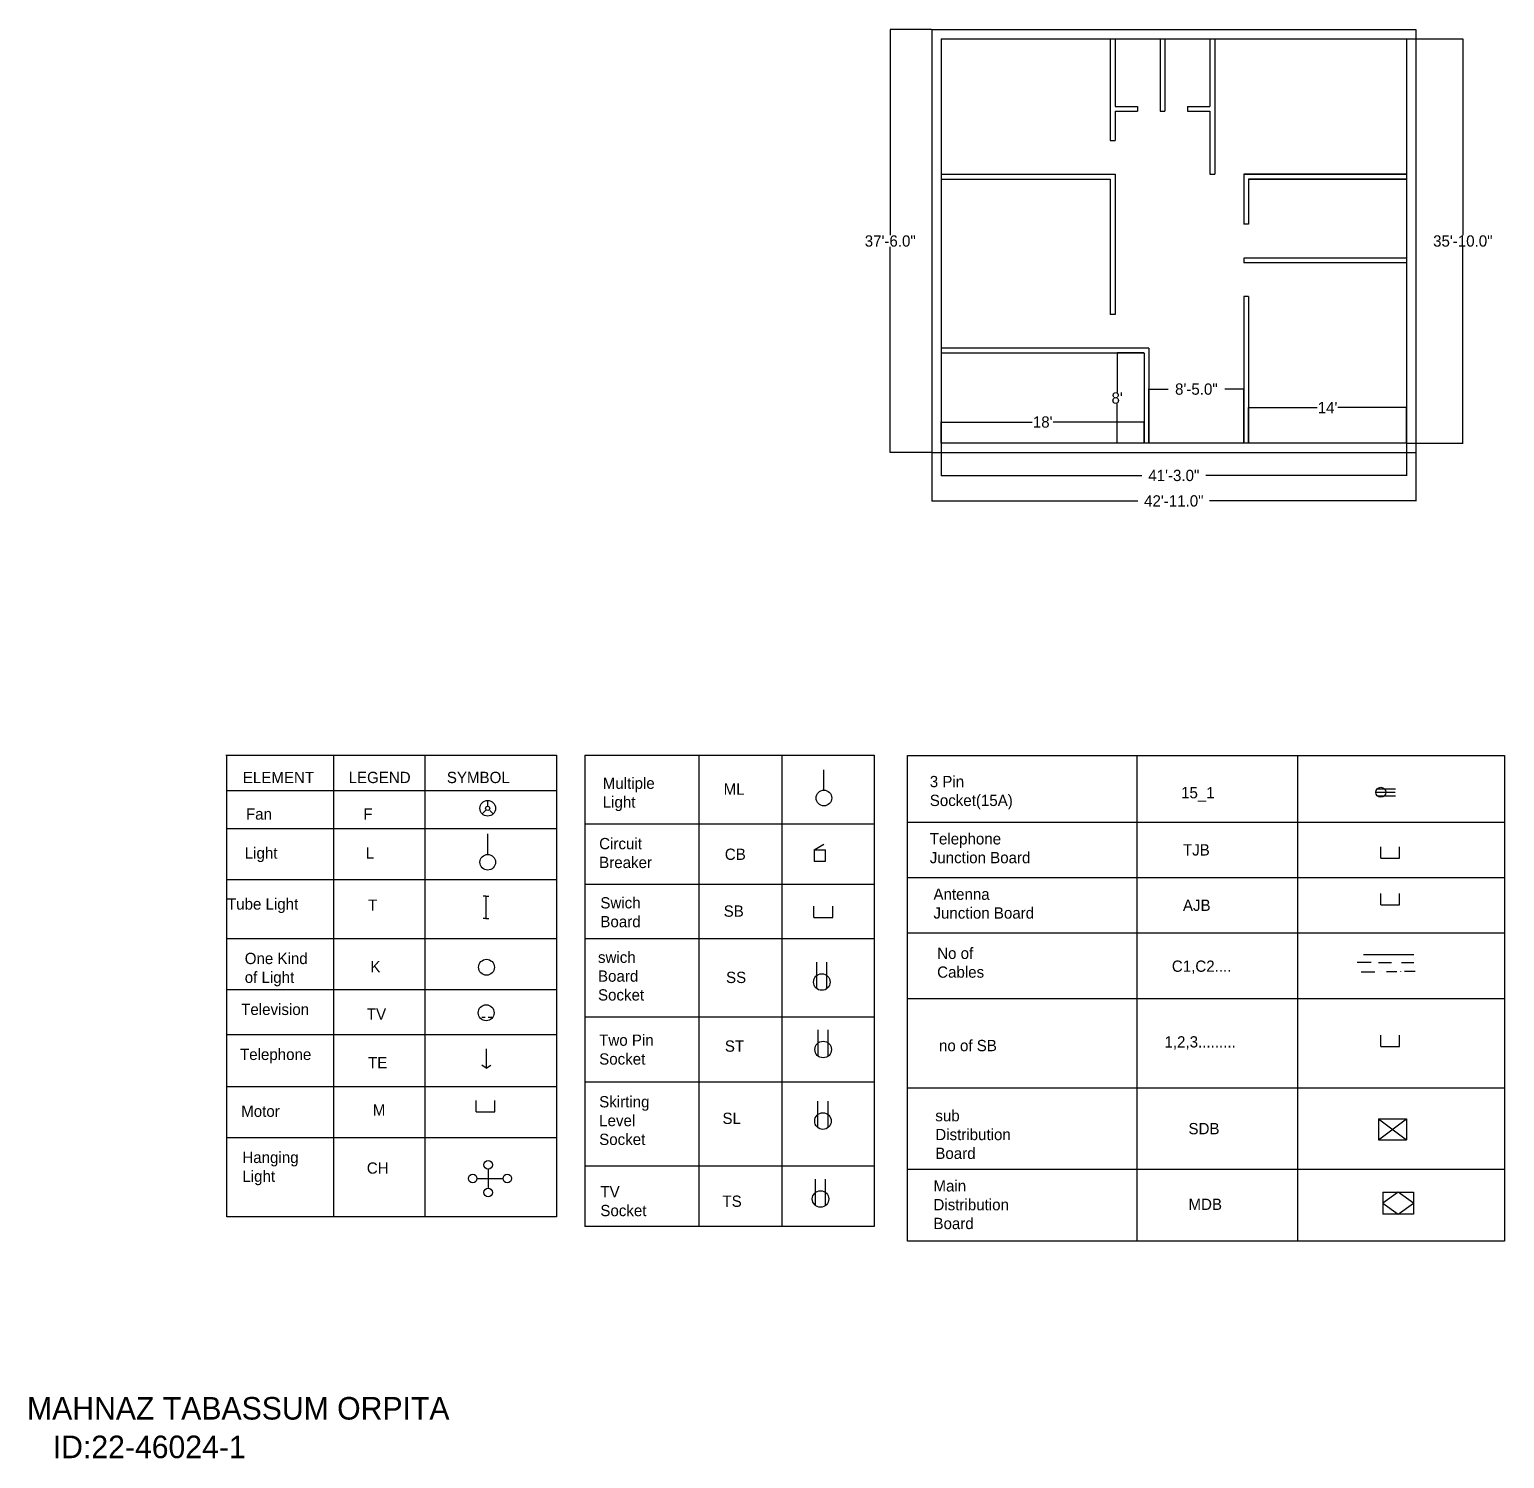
# Model space of a CAD drawing. Header units: inches. Extents: x -1719 to 837, y 4619 to 6138.
# Drawn here: x -1719 to -150, y 4619 to 6138 of the extents above; entities that cross this region are included whole.
import ezdxf

# ---------------------------------------------------------------- set-up
doc = ezdxf.new("R2010")
doc.units = ezdxf.units.IN
doc.header["$MEASUREMENT"] = 0
doc.dimstyles.get("Standard").update_dxf_attribs({"dimtxt": 12, "dimasz": 0.18, "dimexe": 0.18, "dimexo": 0.0625, "dimgap": 0.09, "dimtad": 0, "dimtih": 1, "dimtoh": 1, "dimdec": 1, "dimzin": 0, "dimdsep": 46, "dimlunit": 3, "dimtxsty": 'Standard', "dimcen": 0.09, "dimadec": 0, "dimazin": 0, "dimtfac": 1, "dimtdec": 1, "dimtofl": 0, "dimtmove": 0, "dimatfit": 3, "dimfxl": 1, "dimtolj": 1, "dimtzin": 0, "dimarcsym": 0})

# ---------------------------------------------------------------- blocks, each defined once
blk = doc.blocks.new('*D5')
at = {"color": 0, "lineweight": -2}
for p, q in [((-749.3, 5698.2), (-749.3, 5663.8)), ((-254.3, 5698.2), (-254.3, 5663.8)), ((-749.1, 5664), (-535.9, 5664)), ((-254.5, 5664), (-467.7, 5664))]:
    blk.add_line(p, q, dxfattribs=at)
at = {"color": 0}
for points in [[(-749.1, 5664), (-749.1, 5664), (-749.3, 5664)], [(-254.5, 5664), (-254.5, 5664), (-254.3, 5664)]]:
    blk.add_solid(points, dxfattribs=at)
at = {"layer": 'Defpoints', "color": 0}
for p in [(-749.3, 5698.3), (-254.3, 5698.3), (-254.3, 5664)]:
    blk.add_point(p, dxfattribs=at)
at = {"color": 0, "insert": (-501.8, 5664), "char_height": 12, "attachment_point": 5}
blk.add_mtext('\\A1;41\'-3.0"', dxfattribs=at)
blk = doc.blocks.new('*D6')
at = {"color": 0, "lineweight": -2}
for p, q in [((-759.3, 5688.2), (-759.3, 5636.8)), ((-244.3, 5688.2), (-244.3, 5636.8)), ((-759.2, 5636.9), (-539.9, 5636.9)), ((-244.5, 5636.9), (-463.7, 5636.9))]:
    blk.add_line(p, q, dxfattribs=at)
at = {"color": 0}
for points in [[(-759.2, 5637), (-759.2, 5636.9), (-759.3, 5636.9)], [(-244.5, 5637), (-244.5, 5636.9), (-244.3, 5636.9)]]:
    blk.add_solid(points, dxfattribs=at)
at = {"layer": 'Defpoints', "color": 0}
for p in [(-759.3, 5688.3), (-244.3, 5688.3), (-244.3, 5636.9)]:
    blk.add_point(p, dxfattribs=at)
at = {"color": 0, "insert": (-501.8, 5636.9), "char_height": 12, "attachment_point": 5}
blk.add_mtext('\\A1;42\'-11.0"', dxfattribs=at)
blk = doc.blocks.new('*D7')
at = {"color": 0, "lineweight": -2}
for p, q in [((-749.3, 5698.3), (-749.3, 5721)), ((-749.2, 5720.8), (-652.4, 5720.8)), ((-533.5, 5720.8), (-630.2, 5720.8)), ((-533.3, 5698.3), (-533.3, 5721))]:
    blk.add_line(p, q, dxfattribs=at)
at = {"color": 0}
for points in [[(-749.2, 5720.9), (-749.2, 5720.8), (-749.3, 5720.8)], [(-533.5, 5720.9), (-533.5, 5720.8), (-533.3, 5720.8)]]:
    blk.add_solid(points, dxfattribs=at)
at = {"layer": 'Defpoints', "color": 0}
for p in [(-533.3, 5720.8), (-749.3, 5698.3), (-533.3, 5698.3)]:
    blk.add_point(p, dxfattribs=at)
at = {"color": 0, "insert": (-641.3, 5720.8), "char_height": 12, "attachment_point": 5}
blk.add_mtext("\\A1;18'", dxfattribs=at)
blk = doc.blocks.new('*D8')
at = {"color": 0, "lineweight": -2}
for p, q in [((-533.4, 5794.3), (-562.2, 5794.3)), ((-562.1, 5794.1), (-562.1, 5752.4)), ((-562.1, 5698.4), (-562.1, 5740.2)), ((-533.4, 5698.3), (-562.2, 5698.3))]:
    blk.add_line(p, q, dxfattribs=at)
at = {"color": 0}
for points in [[(-562.1, 5794.1), (-562, 5794.1), (-562.1, 5794.3)], [(-562.1, 5698.4), (-562, 5698.4), (-562.1, 5698.3)]]:
    blk.add_solid(points, dxfattribs=at)
at = {"layer": 'Defpoints', "color": 0}
for p in [(-562.1, 5794.3), (-533.3, 5794.3), (-533.3, 5698.3)]:
    blk.add_point(p, dxfattribs=at)
at = {"color": 0, "insert": (-562.1, 5746.3), "char_height": 12, "attachment_point": 5}
blk.add_mtext("\\A1;8'", dxfattribs=at)
blk = doc.blocks.new('*D9')
at = {"color": 0, "lineweight": -2}
for p, q in [((-528.3, 5698.3), (-528.3, 5756)), ((-528.2, 5755.8), (-507.9, 5755.8)), ((-427.5, 5755.8), (-447.7, 5755.8)), ((-427.3, 5698.3), (-427.3, 5756))]:
    blk.add_line(p, q, dxfattribs=at)
at = {"color": 0}
for points in [[(-528.2, 5755.9), (-528.2, 5755.8), (-528.3, 5755.8)], [(-427.5, 5755.9), (-427.5, 5755.8), (-427.3, 5755.8)]]:
    blk.add_solid(points, dxfattribs=at)
at = {"layer": 'Defpoints', "color": 0}
for p in [(-427.3, 5755.8), (-528.3, 5698.3), (-427.3, 5698.3)]:
    blk.add_point(p, dxfattribs=at)
at = {"color": 0, "insert": (-477.8, 5755.8), "char_height": 12, "attachment_point": 5}
blk.add_mtext('\\A1;8\'-5.0"', dxfattribs=at)
blk = doc.blocks.new('*D10')
at = {"color": 0, "lineweight": -2}
for p, q in [((-422.3, 5698.3), (-422.3, 5736.4)), ((-422.2, 5736.2), (-349.4, 5736.2)), ((-254.5, 5736.2), (-327.2, 5736.2)), ((-254.3, 5698.3), (-254.3, 5736.4))]:
    blk.add_line(p, q, dxfattribs=at)
at = {"color": 0}
for points in [[(-422.2, 5736.3), (-422.2, 5736.2), (-422.3, 5736.2)], [(-254.5, 5736.3), (-254.5, 5736.2), (-254.3, 5736.2)]]:
    blk.add_solid(points, dxfattribs=at)
at = {"layer": 'Defpoints', "color": 0}
for p in [(-254.3, 5736.2), (-422.3, 5698.3), (-254.3, 5698.3)]:
    blk.add_point(p, dxfattribs=at)
at = {"color": 0, "insert": (-338.3, 5736.2), "char_height": 12, "attachment_point": 5}
blk.add_mtext("\\A1;14'", dxfattribs=at)
blk = doc.blocks.new('*D28')
at = {"color": 0, "lineweight": -2}
for p, q in [((-759.4, 6138.3), (-803.6, 6138.3)), ((-803.4, 6138.1), (-803.4, 5919.4)), ((-803.4, 5688.4), (-803.4, 5907.2)), ((-759.4, 5688.3), (-803.6, 5688.3))]:
    blk.add_line(p, q, dxfattribs=at)
at = {"color": 0}
for points in [[(-803.4, 6138.1), (-803.3, 6138.1), (-803.4, 6138.3)], [(-803.4, 5688.4), (-803.3, 5688.4), (-803.4, 5688.3)]]:
    blk.add_solid(points, dxfattribs=at)
at = {"layer": 'Defpoints', "color": 0}
for p in [(-759.3, 6138.3), (-803.4, 5688.3), (-759.3, 5688.3)]:
    blk.add_point(p, dxfattribs=at)
at = {"color": 0, "insert": (-803.4, 5913.3), "char_height": 12, "attachment_point": 5}
blk.add_mtext('\\A1;37\'-6.0"', dxfattribs=at)
blk = doc.blocks.new('*D29')
at = {"color": 0, "lineweight": -2}
for p, q in [((-254.3, 6128.3), (-194.2, 6128.3)), ((-194.4, 6128.1), (-194.4, 5919.4)), ((-194.4, 5698.4), (-194.4, 5907.2)), ((-254.2, 5698.3), (-194.2, 5698.3))]:
    blk.add_line(p, q, dxfattribs=at)
at = {"color": 0}
for points in [[(-194.5, 6128.1), (-194.4, 6128.1), (-194.4, 6128.3)], [(-194.5, 5698.4), (-194.4, 5698.4), (-194.4, 5698.3)]]:
    blk.add_solid(points, dxfattribs=at)
at = {"layer": 'Defpoints', "color": 0}
for p in [(-254.3, 6128.3), (-254.3, 5698.3), (-194.4, 5698.3)]:
    blk.add_point(p, dxfattribs=at)
at = {"color": 0, "insert": (-194.4, 5913.3), "char_height": 12, "attachment_point": 5}
blk.add_mtext('\\A1;35\'-10.0"', dxfattribs=at)

msp = doc.modelspace()

# ---------------------------------------------------------------- linework, layer by layer
for p, q in [((-759.34, 6138.26), (-759.34, 5688.26)), ((-759.34, 6138.26), (-244.34, 6138.26)), ((-244.34, 6138.26), (-244.34, 5688.26)), ((-749.34, 6128.26), (-749.34, 5698.26)), ((-749.34, 6128.26), (-254.34, 6128.26)), ((-569.34, 6128.26), (-569.34, 6020.26)), ((-564.34, 6128.26), (-564.34, 6056.26)), ((-516.34, 6128.26), (-516.34, 6051.26)), ((-511.34, 6128.26), (-511.34, 6051.26)), ((-463.34, 6128.26), (-463.34, 6056.26)), ((-458.34, 6128.26), (-458.34, 5984.26)), ((-254.34, 6128.26), (-254.34, 5698.26)), ((-564.34, 6056.26), (-540.34, 6056.26)), ((-540.34, 6056.26), (-540.34, 6051.26)), ((-487.34, 6056.26), (-487.34, 6051.26)), ((-487.34, 6056.26), (-463.34, 6056.26)), ((-564.34, 6051.26), (-564.34, 6020.26)), ((-564.34, 6051.26), (-540.34, 6051.26)), ((-516.34, 6051.26), (-511.34, 6051.26)), ((-487.34, 6051.26), (-463.34, 6051.26)), ((-463.34, 6051.26), (-463.34, 5984.26)), ((-569.34, 6020.26), (-564.34, 6020.26)), ((-749.34, 5984.26), (-569.34, 5984.26)), ((-749.34, 5979.26), (-569.34, 5979.26)), ((-569.34, 5984.26), (-564.34, 5984.26)), ((-569.34, 5979.26), (-569.34, 5835.26)), ((-564.34, 5984.26), (-564.34, 5835.26)), ((-463.34, 5984.26), (-458.34, 5984.26)), ((-427.34, 5984.26), (-427.34, 5931.26)), ((-254.28, 5984.26), (-427.34, 5984.26)), ((-427.34, 5984.26), (-254.34, 5984.26)), ((-422.34, 5979.26), (-422.34, 5931.26)), ((-254.28, 5979.26), (-422.34, 5979.26)), ((-422.34, 5979.26), (-254.34, 5979.26)), ((-422.34, 5931.26), (-427.34, 5931.26)), ((-254.28, 5931.26), (-254.34, 5931.26)), ((-427.34, 5895.26), (-427.34, 5890.26)), ((-254.28, 5895.26), (-427.34, 5895.26)), ((-422.34, 5890.26), (-427.34, 5890.26)), ((-254.28, 5890.26), (-422.34, 5890.26)), ((-427.34, 5854.26), (-427.34, 5698.26)), ((-422.34, 5854.26), (-427.34, 5854.26)), ((-422.34, 5854.26), (-422.34, 5698.26)), ((-254.28, 5854.26), (-254.34, 5854.26)), ((-564.34, 5835.26), (-569.34, 5835.26)), ((-528.34, 5799.26), (-749.28, 5799.26)), ((-533.34, 5794.26), (-749.28, 5794.26)), ((-533.34, 5794.26), (-533.34, 5698.26)), ((-528.34, 5799.26), (-528.34, 5698.26)), ((-254.28, 5799.26), (-254.34, 5799.26)), ((-254.28, 5794.26), (-254.34, 5794.26)), ((-254.28, 5698.26), (-749.28, 5698.26)), ((-244.34, 5688.26), (-759.34, 5688.26)), ((-1510.15, 5366.74), (-1158.38, 5366.74)), ((-1508.89, 4875.66), (-1508.89, 5366.74)), ((-1395.42, 5366.74), (-1395.42, 4875.66)), ((-1298.33, 5366.74), (-1298.33, 4875.66)), ((-1158.38, 5366.74), (-1158.38, 4875.66)), ((-1128.12, 5366.74), (-820.47, 5366.74)), ((-1128.12, 5366.74), (-1128.12, 4865.59)), ((-1007.08, 5366.74), (-1007.08, 4865.59)), ((-918.82, 5366.74), (-918.82, 4865.59)), ((-820.47, 5366.74), (-820.47, 4865.59)), ((-784.95, 5366.13), (-150.08, 5366.13)), ((-784.95, 4849.87), (-784.95, 5366.13)), ((-541.22, 5366.13), (-541.22, 4849.87)), ((-370.22, 5366.13), (-370.22, 4849.87)), ((-150.08, 5366.13), (-150.08, 4849.87)), ((-873.96, 5329.4), (-873.96, 5351.16)), ((-1508.89, 5328.96), (-1158.38, 5328.96)), ((-1231.58, 5312.33), (-1231.58, 5318.49)), ((-286.93, 5327.14), (-266.2, 5327.14)), ((-285.47, 5330.8), (-266.05, 5330.8)), ((-285.23, 5323.25), (-265.92, 5323.25)), ((-1233.78, 5307.94), (-1237.49, 5304.23)), ((-1237.29, 5304.03), (-1237.29, 5304.03)), ((-1233.78, 5307.94), (-1233.13, 5308.58)), ((-1229.39, 5307.94), (-1225.67, 5304.23)), ((-1508.89, 5288.67), (-1158.38, 5288.67)), ((-1128.12, 5293.7), (-820.47, 5293.7)), ((-784.95, 5295.46), (-150.08, 5295.46)), ((-1231.54, 5261.12), (-1231.54, 5282.88)), ((-884.18, 5266.03), (-874.1, 5271.86)), ((-884.18, 5266.03), (-872.18, 5266.03)), ((-884.18, 5266.03), (-884.18, 5254.03)), ((-872.18, 5254.03), (-872.18, 5266.03)), ((-281.72, 5257.12), (-281.72, 5269.12)), ((-281.72, 5257.12), (-261.78, 5257.12)), ((-261.78, 5257.12), (-261.78, 5269.12)), ((-261.78, 5257.12), (-261.78, 5257.12)), ((-261.78, 5257.12), (-261.78, 5257.12)), ((-884.18, 5254.03), (-872.18, 5254.03)), ((-1508.89, 5234.52), (-1158.38, 5234.52)), ((-1128.12, 5229.49), (-820.47, 5229.49)), ((-784.95, 5236.57), (-150.08, 5236.57)), ((-268.65, 5236.57), (-268.65, 5236.57)), ((-268.65, 5236.57), (-268.65, 5236.57)), ((-268.65, 5236.57), (-268.65, 5236.57)), ((-268.65, 5236.57), (-268.65, 5236.57)), ((-1233.51, 5216.84), (-1236.51, 5216.84)), ((-1233.51, 5216.84), (-1233.51, 5192.84)), ((-1233.51, 5216.84), (-1230.51, 5216.84)), ((-281.72, 5207.62), (-281.72, 5219.62)), ((-261.78, 5207.62), (-261.78, 5219.62)), ((-884.55, 5194.16), (-884.55, 5206.16)), ((-884.55, 5194.16), (-864.61, 5194.16)), ((-864.61, 5194.16), (-864.61, 5206.16)), ((-864.61, 5194.16), (-864.61, 5194.16)), ((-864.61, 5194.16), (-864.61, 5194.16)), ((-281.72, 5207.62), (-261.78, 5207.62)), ((-261.78, 5207.62), (-261.78, 5207.62)), ((-261.78, 5207.62), (-261.78, 5207.62)), ((-1233.51, 5192.84), (-1236.51, 5192.84)), ((-1233.51, 5192.84), (-1230.51, 5192.84)), ((-784.95, 5177.69), (-150.08, 5177.69)), ((-268.65, 5177.69), (-268.65, 5177.69)), ((-268.65, 5177.69), (-268.65, 5177.69)), ((-1508.89, 5171.56), (-1158.38, 5171.56)), ((-1128.12, 5171.56), (-820.47, 5171.56)), ((-881.63, 5118.44), (-881.63, 5146.47)), ((-870.82, 5118.39), (-870.82, 5146.47)), ((-292.03, 5146.11), (-306.95, 5146.11)), ((-300.08, 5154.67), (-246.63, 5154.67)), ((-284.08, 5146.11), (-284.08, 5146.11)), ((-284.08, 5146.11), (-270.15, 5146.11)), ((-259.71, 5146.11), (-246.63, 5146.11)), ((-302.48, 5136.18), (-288.06, 5136.18)), ((-281.59, 5136.18), (-281.59, 5136.18)), ((-275.6, 5136.6), (-264.61, 5136.6)), ((-260.7, 5136.84), (-260.7, 5136.6)), ((-256.3, 5137.09), (-245.07, 5137.09)), ((-1508.89, 5117.42), (-1158.38, 5117.42)), ((-784.95, 5108), (-150.08, 5108)), ((-1237.8, 5088.13), (-1234.19, 5088.13)), ((-1231.19, 5088.13), (-1227.05, 5088.13)), ((-1128.12, 5088.46), (-820.47, 5088.46)), ((-1508.89, 5069.57), (-1158.38, 5069.57)), ((-880.2, 5046.68), (-880.2, 5074.71)), ((-869.4, 5046.64), (-869.4, 5074.71)), ((-281.72, 5056.75), (-281.72, 5068.75)), ((-261.78, 5056.75), (-261.78, 5068.75)), ((-1233.04, 5054.24), (-1233.04, 5033.65)), ((-281.72, 5056.75), (-261.78, 5056.75)), ((-261.78, 5056.75), (-261.78, 5056.75)), ((-261.78, 5056.75), (-261.78, 5056.75)), ((-1233.04, 5033.65), (-1237.95, 5037.09)), ((-1233.04, 5033.65), (-1228.11, 5037.07)), ((-1508.89, 5014.17), (-1158.38, 5014.17)), ((-1128.12, 5019.2), (-820.47, 5019.2)), ((-784.95, 5012.8), (-150.08, 5012.8)), ((-1243.87, 4987.23), (-1243.87, 4999.23)), ((-1223.93, 4987.23), (-1223.93, 4999.23)), ((-880.42, 4970.6), (-880.42, 4998.63)), ((-869.61, 4970.55), (-869.61, 4998.63)), ((-1243.87, 4987.23), (-1223.93, 4987.23)), ((-1223.93, 4987.23), (-1223.93, 4987.23)), ((-1223.93, 4987.23), (-1223.93, 4987.23)), ((-284.04, 4979.93), (-254.24, 4979.93)), ((-284.04, 4979.93), (-284.04, 4957.61)), ((-284.04, 4979.93), (-254.24, 4957.61)), ((-284.04, 4957.61), (-254.24, 4979.93)), ((-254.24, 4979.93), (-254.24, 4957.61)), ((-1508.89, 4960.02), (-1158.38, 4960.02)), ((-284.04, 4957.61), (-254.24, 4957.61)), ((-1230.99, 4926.41), (-1230.99, 4906.28)), ((-1128.12, 4929.8), (-820.47, 4929.8)), ((-784.95, 4926.43), (-150.08, 4926.43)), ((-1242.96, 4916.34), (-1215.27, 4916.34)), ((-882.98, 4887.74), (-882.98, 4915.77)), ((-872.18, 4887.69), (-872.18, 4915.77)), ((-279.41, 4902.04), (-246.96, 4902.04)), ((-279.41, 4902.04), (-279.41, 4878.47)), ((-263.19, 4902.04), (-279.41, 4890.25)), ((-246.96, 4890.25), (-263.19, 4902.04)), ((-246.96, 4902.04), (-246.96, 4878.47)), ((-279.41, 4890.25), (-263.19, 4878.47)), ((-263.19, 4878.47), (-246.96, 4890.25)), ((-1158.38, 4875.66), (-1508.89, 4875.66)), ((-1123.08, 4865.59), (-1128.12, 4865.59)), ((-820.47, 4865.59), (-1123.08, 4865.59)), ((-246.96, 4878.47), (-279.41, 4878.47)), ((-150.08, 4849.87), (-784.95, 4849.87))]:
    msp.add_line(p, q)
for centre, radius in [((-1231.58, 5310.13), 8.35), ((-873.96, 5321.05), 8.35), ((-281.62, 5327.14), 5.31), ((-1231.58, 5310.13), 2.2), ((-1231.54, 5252.76), 8.35), ((-1232.87, 5141.07), 8.46), ((-876.2, 5125.36), 8.8), ((-1233.18, 5092.69), 8.46), ((-874.77, 5053.61), 8.8), ((-874.99, 4977.52), 8.8), ((-1230.99, 4930.98), 4.57), ((-1247.53, 4916.34), 4.57), ((-1210.7, 4916.34), 4.57), ((-1230.99, 4901.7), 4.57), ((-877.55, 4894.67), 8.8)]:
    msp.add_circle(centre, radius)

# ---------------------------------------------------------------- texts
at = {"attachment_point": 1}
for s, insert, char_height in [('ELEMENT', (-1492, 5348.89), 12), ('LEGEND', (-1379.52, 5348.93), 12), ('SYMBOL', (-1275.01, 5348.93), 12), ('Multiple\\PLight', (-1109.21, 5342.81), 12), ('ML', (-980.6, 5336.52), 12), ('3 Pin\\PSocket(15A)', (-761.37, 5344.54), 12), ('15_1', (-494.05, 5332.76), 12), ('Fan', (-1488.72, 5310.07), 12), ('F', (-1363.9, 5310.07), 12), ('Circuit\\PBreaker', (-1112.99, 5278.59), 12), ('Telephone\\PJunction Board', (-761.37, 5283.69), 12), ('TJB', (-492.09, 5271.91), 12), ('Light', (-1489.98, 5268.52), 12), ('L', (-1361.37, 5268.52), 12), ('CB', (-979.34, 5267.26), 12), ('Antenna\\PJunction Board', (-757.44, 5224.8), 12), ('Tube Light', (-1508.89, 5214.38), 12), ('T', (-1358.85, 5213.12), 12), ('Swich\\PBoard', (-1111.73, 5215.64), 12), ('AJB', (-492.09, 5213.02), 12), ('SB', (-980.6, 5206.82), 12), ('No of\\PCables', (-753.5, 5161.98), 12), ('One Kind \\Pof Light', (-1489.98, 5156.45), 12), ('K', (-1356.33, 5147.64), 12), ('swich\\PBoard\\PSocket', (-1114.25, 5157.71), 12), ('C1,C2....', (-503.88, 5148.24), 12), ('SS', (-978.08, 5136.31), 12), ('Television', (-1493.76, 5102.31), 12), ('TV', (-1360.11, 5097.27), 12), ('Two Pin\\PSocket', (-1112.99, 5069.57), 12), ('1,2,3.........', (-511.74, 5067.76), 12), ('Telephone', (-1495.02, 5054.46), 12), ('ST', (-979.34, 5063.28), 12), ('no of SB', (-751.54, 5063.84), 12), ('TE', (-1358.85, 5045.65), 12), ('Skirting\\PLevel\\PSocket', (-1112.99, 5004.09), 12), ('Motor', (-1493.76, 4994.02), 12), ('M', (-1353.81, 4995.28), 12), ('SL', (-981.86, 4986.47), 12), ('SDB', (-486.19, 4975.5), 12), ('Hanging\\PLight', (-1492.5, 4944.91), 12), ('CH', (-1360.11, 4933.58), 12), ('TV\\PSocket', (-1111.73, 4908.4), 12), ('TS', (-981.86, 4898.32), 12), ('MAHNAZ TABASSUM ORPITA', (-1721.56, 4684.11), 24), ('ID:22-46024-1', (-1694.16, 4643.07), 24)]:
    msp.add_mtext(s, dxfattribs=dict(at, insert=insert, char_height=char_height))
for s, insert, char_height, width in [('sub Distribution\\PBoard', (-755.47, 4989.24), 12, 1.9656), ('Hanging Light', (-1508.89, 4960.02), 0.2, 15.1301), ('Main Distribution\\PBoard', (-757.44, 4914.65), 12, 1.9655), ('MDB', (-486.19, 4895.02), 12, 18.6728)]:
    msp.add_mtext(s, dxfattribs=dict(at, insert=insert, char_height=char_height, width=width))

# ---------------------------------------------------------------- dimensions: what is measured, and where the dimension line sits
for base, p1, p2, picture, middle in [((-803.37, 5688.26), (-759.34, 6138.26), (-759.34, 5688.26), '*D28', (-803.37, 5913.26)), ((-194.43, 5698.26), (-254.34, 6128.26), (-254.28, 5698.26), '*D29', (-194.43, 5913.26)), ((-562.07, 5794.26), (-533.34, 5698.26), (-533.34, 5794.26), '*D8', (-562.07, 5746.26))]:
    dim = msp.add_linear_dim(base=base, p1=p1, p2=p2, angle=90, dimstyle='Standard')
    dim.commit()
    dim.dimension.update_dxf_attribs({"geometry": picture, "text_midpoint": middle})
for base, p1, p2, picture, middle in [((-427.34, 5755.83), (-528.34, 5698.26), (-427.34, 5698.26), '*D9', (-477.84, 5755.83)), ((-254.34, 5736.22), (-422.34, 5698.26), (-254.34, 5698.26), '*D10', (-338.34, 5736.22)), ((-254.28, 5663.99), (-749.28, 5698.26), (-254.28, 5698.26), '*D5', (-501.78, 5663.99)), ((-244.34, 5636.95), (-759.34, 5688.26), (-244.34, 5688.26), '*D6', (-501.84, 5636.95))]:
    dim = msp.add_linear_dim(base=base, p1=p1, p2=p2, dimstyle='Standard')
    dim.commit()
    dim.dimension.update_dxf_attribs({"geometry": picture, "text_midpoint": middle})
dim = msp.add_linear_dim(base=(-533.34, 5720.84), p1=(-749.34, 5698.26), p2=(-533.34, 5698.26), dimstyle='Standard')
dim.commit()
dim.dimension.update_dxf_attribs({"geometry": '*D7', "text_midpoint": (-641.34, 5720.84), "dimtype": 160})

doc.saveas('drawing.dxf')
